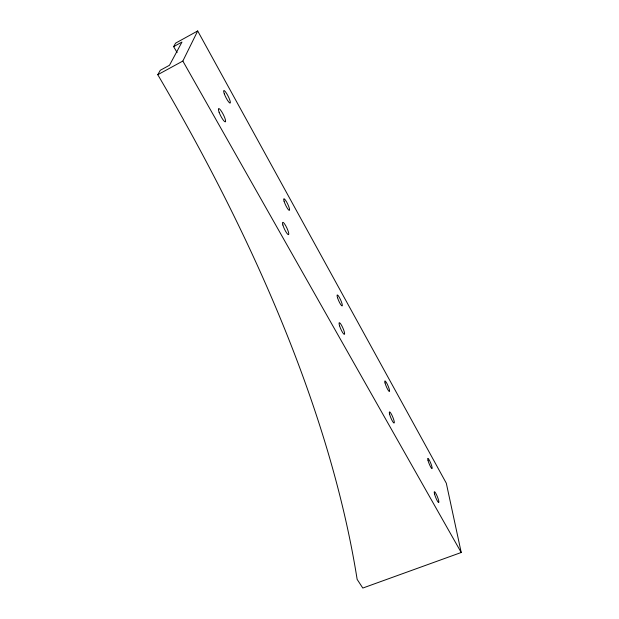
<?xml version="1.0" encoding="UTF-8"?>
<svg xmlns="http://www.w3.org/2000/svg" width="619" height="619" viewBox="0 0 619 619"><rect width="100%" height="100%" fill="white"/><g stroke="black" fill="none" stroke-linecap="round" stroke-linejoin="round"><path stroke-width="0.93" d="M157.783 74.706L182.845 61.049L197.693 30.95L446.307 483.215L461.217 552.496L362.804 588.05L357.148 579.407A3661.563 1255.409 31.6 0 0 157.783 74.706L160.275 70.287L169.474 65.266L181.986 42.038L173.622 46.649A2209.737 976.225 32 0 1 177.119 52.561M173.622 46.649L175.603 43.137L197.693 30.95M182.845 61.049L461.217 552.496M337.541 297.739A6.02 1.052 65.9 0 0 342.09 305.941A6.02 1.052 65.9 0 0 339.475 297.615A6.02 1.052 65.9 0 0 337.541 297.739M224.295 93.802A7.002 1.284 63.2 0 0 230.082 103.087A7.002 1.284 63.2 0 0 226.655 93.554A7.002 1.284 63.2 0 0 224.295 93.802M284.059 201.183A6.43 1.168 64.6 0 0 289.166 210.383A6.43 1.168 64.6 0 0 286.736 202.181A6.43 1.168 64.6 0 0 284.059 201.183M385.033 382.937A5.726 0.936 66.9 0 0 389.189 391.448A5.726 0.936 66.9 0 0 387.339 384.298A5.726 0.936 66.9 0 0 385.033 382.937M428.062 460.652A5.509 0.836 67.7 0 0 431.923 468.583A5.509 0.836 67.7 0 0 429.849 461.209A5.509 0.836 67.7 0 0 428.062 460.652M434.6 494.256A5.842 0.921 68.1 0 0 438.647 502.527A5.842 0.921 68.1 0 0 436.41 494.511A5.842 0.921 68.1 0 0 434.6 494.256M389.56 414.126A6.066 1.045 67.3 0 0 393.932 423.032A6.066 1.045 67.3 0 0 391.943 415.233A6.066 1.045 67.3 0 0 389.56 414.126M339.56 325.818A6.368 1.176 66.2 0 0 344.365 334.345A6.368 1.176 66.2 0 0 341.58 325.354A6.368 1.176 66.2 0 0 339.56 325.818M282.883 225.022A6.801 1.323 64.8 0 0 288.315 234.647A6.801 1.323 64.8 0 0 285.738 225.78A6.801 1.323 64.8 0 0 282.883 225.022M219.111 112.225A7.436 1.462 63.1 0 0 225.316 121.858A7.436 1.462 63.1 0 0 221.594 111.536A7.436 1.462 63.1 0 0 219.111 112.225"/></g></svg>
